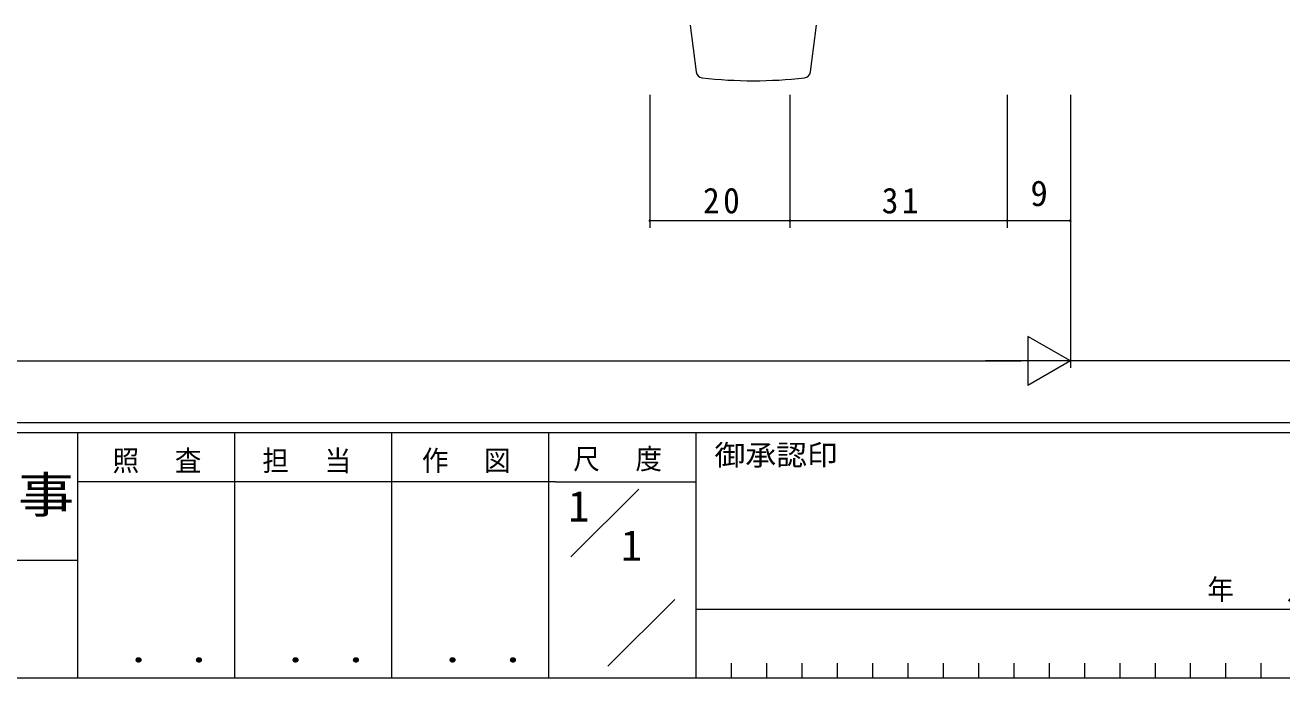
# Model space of a CAD drawing. Units: millimetres on the paper. Extents: x -420 to 373, y -297 to 267.
# Drawn here: x 90 to 269.3, y -297 to -203.8 of the extents above; entities that cross this region are included whole.
import ezdxf
from ezdxf.enums import TextEntityAlignment as Align

# ---------------------------------------------------------------- set-up
doc = ezdxf.new("R2010")
doc.units = ezdxf.units.MM
for name, color, linetype, lineweight in [('0-1_YKK_ZWAK', 7, 'Continuous', 9), ('0-4_YKK_D', 6, 'Continuous', 9), ('0-6_YKK_13', 4, 'Continuous', 9)]:
    doc.layers.add(name, color=color, linetype=linetype, lineweight=lineweight)
doc.layers.add('0-2_USER1', color=3, linetype='Continuous')
doc.styles.add('ＭＳ ゴシック', font='')
doc.styles.get('ＭＳ ゴシック').set_extended_font_data('MS Gothic')

msp = doc.modelspace()

# ---------------------------------------------------------------- linework, layer by layer
at = {"layer": '0-1_YKK_ZWAK'}
for p, q in [((352.3, -260.6), (-417.7, -260.6)), ((314.5, -262), (-417.7, -262)), ((97.5, -262), (97.5, -297)), ((119.9, -262), (119.9, -297)), ((142.3, -262), (142.3, -297)), ((164.7, -262), (164.7, -297)), ((185.7, -262), (185.7, -297)), ((165.684, -268.999), (97.5, -268.999)), ((165.684, -268.999), (185.7, -268.999)), ((167.87, -279.736), (177.564, -270.043)), ((-31.3, -280.199), (97.5, -280.199)), ((173.172, -295.345), (182.696, -285.821)), ((185.7, -287.2), (286.5, -287.2)), ((190.74, -294.9), (190.74, -297)), ((195.78, -294.9), (195.78, -297)), ((200.82, -294.9), (200.82, -297)), ((205.86, -294.9), (205.86, -297)), ((210.9, -294.9), (210.9, -297)), ((215.94, -294.9), (215.94, -297)), ((220.98, -294.9), (220.98, -297)), ((226.02, -294.9), (226.02, -297)), ((231.06, -294.9), (231.06, -297)), ((236.1, -294.9), (236.1, -297)), ((241.14, -294.9), (241.14, -297)), ((246.18, -294.9), (246.18, -297)), ((251.22, -294.9), (251.22, -297)), ((256.26, -294.9), (256.26, -297)), ((261.3, -294.9), (261.3, -297)), ((266.34, -294.9), (266.34, -297)), ((-417.7, -297), (314.5, -297))]:
    msp.add_line(p, q, dxfattribs=at)
at = {"layer": '0-4_YKK_D'}
for p, q in [((179.14, -213.737), (179.14, -232.737)), ((199.14, -213.737), (199.14, -232.737)), ((199.14, -213.737), (199.14, -232.737)), ((230.14, -213.737), (230.14, -232.737)), ((230.14, -213.737), (230.14, -232.737)), ((239.14, -213.737), (239.14, -252.737)), ((239.14, -213.737), (239.14, -232.737)), ((239.14, -213.737), (239.14, -252.737)), ((199.14, -231.737), (179.14, -231.737)), ((230.14, -231.737), (199.14, -231.737)), ((239.14, -231.737), (230.14, -231.737)), ((239.14, -251.737), (233.078, -248.237)), ((233.078, -248.237), (233.078, -255.237)), ((-53.86, -251.737), (232.14, -251.737)), ((239.14, -251.737), (227.015, -251.737)), ((239.14, -251.737), (233.078, -255.237)), ((304.14, -251.737), (239.14, -251.737))]:
    msp.add_line(p, q, dxfattribs=at)
for centre, start, end in [((179.14, -231.737), 0, 180), ((179.14, -231.737), 180, 0), ((199.14, -231.737), 0, 180), ((199.14, -231.737), 0, 180), ((199.14, -231.737), 180, 0), ((199.14, -231.737), 180, 0), ((230.14, -231.737), 0, 180), ((230.14, -231.737), 0, 180), ((230.14, -231.737), 180, 0), ((230.14, -231.737), 180, 0), ((239.14, -231.737), 0, 180), ((239.14, -231.737), 180, 0)]:
    msp.add_arc(centre, 0.106, start, end, dxfattribs=at)
at = {"layer": '0-6_YKK_13'}
for p, q in [((184.918, -203.798), (185.738, -210.47)), ((202.084, -210.47), (202.903, -203.798))]:
    msp.add_line(p, q, dxfattribs=at)
for centre, radius, start, end in [((186.73, -210.348), 1, 187, 263.80104), ((193.911, -144.237), 67.5, 263.80104, 276.19894), ((201.092, -210.348), 1, 276.19894, 353)]:
    msp.add_arc(centre, radius, start, end, dxfattribs=at)

# ---------------------------------------------------------------- texts
at = {"layer": '0-1_YKK_ZWAK', "style": 'ＭＳ ゴシック', "width": 1.1}
msp.add_text('御承認印', height=2.933, dxfattribs=at).set_placement((188.367, -267.533), align=Align.BOTTOM_LEFT)
at = {"layer": '0-1_YKK_ZWAK', "color": 2, "style": 'ＭＳ ゴシック', "width": 1.15}
msp.add_text('工事', height=5.132, dxfattribs=at).set_placement((80.931, -274.956), align=Align.BOTTOM_LEFT)
at = {"layer": '0-1_YKK_ZWAK', "color": 3, "style": 'ＭＳ ゴシック', "width": 1.15}
for p in [(101.955, -295.946), (124.355, -295.946), (146.755, -295.946)]:
    msp.add_text(' ． ．', height=3.666, dxfattribs=at).set_placement(p, align=Align.BOTTOM_LEFT)
at = {"layer": '0-1_YKK_ZWAK', "char_height": 2.933, "attachment_point": 7, "style": 'ＭＳ ゴシック'}
for s, insert in [('\\T1.17;\\W0.95;照\\~\\~査', (102.489, -267.78)), ('\\T1.17;\\W0.95;担\\~\\~当', (123.855, -267.78)), ('\\T1.17;\\W0.95;作\\~\\~図', (146.62, -267.762)), ('\\T1.17;\\W0.95;尺\\~\\~度', (168.212, -267.537)), ('\\T1.2;\\W0.95;年\\~\\~\\~月\\~\\~\\~日', (258.676, -286.169))]:
    msp.add_mtext(s, dxfattribs=dict(at, insert=insert))
at = {"layer": '0-2_USER1', "style": 'ＭＳ ゴシック'}
for p in [(167.5, -275.999), (175.033, -281.599)]:
    msp.add_text('1', height=4.399, dxfattribs=at).set_placement(p, align=Align.BOTTOM_LEFT)
at = {"layer": '0-4_YKK_D', "color": 3, "style": 'ＭＳ ゴシック'}
msp.add_text('9', height=3.666, dxfattribs=at).set_placement((233.44, -230.737), align=Align.BOTTOM_LEFT)
at = {"layer": '0-4_YKK_D', "color": 3, "char_height": 3.666, "attachment_point": 7, "style": 'ＭＳ ゴシック'}
for s, insert in [('\\T1.21;\\W0.95;20', (186.74, -230.737)), ('\\T1.21;\\W0.95;31', (212.24, -230.737))]:
    msp.add_mtext(s, dxfattribs=dict(at, insert=insert))

doc.saveas('drawing.dxf')
